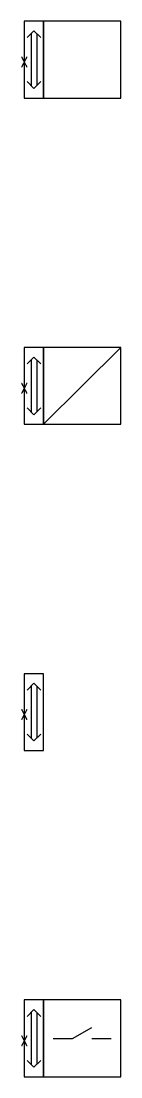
# Model space of a CAD drawing. Header units: metres. Extents: x -162 to 83385, y -62392 to -1971.
# Drawn here: x 76477 to 76787, y -5361 to -2068 of the extents above; entities that cross this region are included whole.
import ezdxf
from ezdxf.enums import TextEntityAlignment as Align

# ---------------------------------------------------------------- set-up
doc = ezdxf.new("R2010")
doc.units = ezdxf.units.M
doc.header["$LTSCALE"] = 0.5
for name, color, linetype, lineweight in [('ELIN_Attribut_01_Produkt_ID', 7, 'Continuous', 0), ('ELIN_Attribut_02_Stromkreis', 7, 'Continuous', 0), ('ELIN_Attribut_03_Verteilerbereich', 7, 'Continuous', 0), ('ELIN_Attribut_04_Montagehoehe', 7, 'Continuous', 0), ('ELIN_Attribut_05_Montageart', 7, 'Continuous', 0), ('ELIN_Attribut_06_Tuernummer', 7, 'Continuous', 0), ('ELIN_Attribut_07_Bemerkung', 7, 'Continuous', 0), ('ELIN_Attribut_08_Adresse', 7, 'Continuous', 0), ('ELIN_Attribut_10_AKZ1', 7, 'Continuous', 0), ('ELIN_Attribut_11_AKZ2', 7, 'Continuous', 0), ('ELIN_Attribut_12_Sonstiges1', 7, 'Continuous', 0), ('ELIN_Attribut_13_Sonstiges2', 7, 'Continuous', 0), ('ELIN_Attribut_14_Bauteil', 7, 'Continuous', 0), ('ELIN_Attribut_15_Ebene', 7, 'Continuous', 0), ('ELIN_Attribut_16_Raumnummer', 7, 'Continuous', 0), ('ELIN_Attribut_17_Raumname', 7, 'Continuous', 0), ('ELIN_Attribut_18_Montageabschnitt', 7, 'Continuous', 0), ('ELIN_Attribut_Basispunkt', 2, 'Continuous', 0), ('ELIN_Attribute_GEMOS', 11, 'Continuous', 0), ('ELIN_EIB_WA_KNX', 10, 'Continuous', 0)]:
    doc.layers.add(name, color=color, linetype=linetype, lineweight=lineweight)
doc.layers.get('0').off()
doc.styles.add('ELIN_Attribute', font='isocp.shx', dxfattribs={"width": 0.8})

# ---------------------------------------------------------------- blocks, each defined once
blk = doc.blocks.new('ELIN_EIB_KNX_AKTOR')
at = {"color": 0, "lineweight": 0}
for p, q in [((30, 90), (8.8, 68.8)), ((21, 81), (21, -81)), ((30, 90), (51.2, 68.8)), ((39, 81), (39, -81)), ((8.8, -68.8), (30, -90)), ((51.2, -68.8), (30, -90))]:
    blk.add_line(p, q, dxfattribs=at)
at = {"color": 0}
for points in [[(60, 120), (0, 120), (0, -120), (60, -120)], [(60, -120), (300, -120), (300, 120), (60, 120)]]:
    blk.add_lwpolyline(points, close=True, dxfattribs=at)
at = {"layer": 'ELIN_Attribut_01_Produkt_ID', "style": 'ELIN_Attribute', "width": 0.8, "flags": 8}
blk.add_attdef('01_PRODUKT_ID', (391.5, -14.6, 0), '', height=150, dxfattribs=at)
at = {"layer": 'ELIN_Attribut_02_Stromkreis', "style": 'ELIN_Attribute', "width": 0.8, "flags": 8}
blk.add_attdef('02_STROMKREIS', (391.5, 185.4, 0), '', height=150, dxfattribs=at)
at = {"layer": 'ELIN_Attribut_03_Verteilerbereich', "style": 'ELIN_Attribute', "width": 0.8, "flags": 8}
blk.add_attdef('03_VERTEILERBEREICH', (-247.5, -404.4, 0), '', height=125, dxfattribs=at)
at = {"layer": 'ELIN_Attribut_04_Montagehoehe', "style": 'ELIN_Attribute', "width": 0.8, "flags": 8}
blk.add_attdef('04_MONTAGEHOEHE', text='', height=125, dxfattribs=at).set_placement((-104.9, -14.6, 0), align=Align.RIGHT)
at = {"layer": 'ELIN_Attribut_05_Montageart', "style": 'ELIN_Attribute', "width": 0.8, "flags": 8}
blk.add_attdef('05_MONTAGEART', (391.5, -204.4, 0), '', height=125, dxfattribs=at)
at = {"layer": 'ELIN_Attribut_06_Tuernummer', "style": 'ELIN_Attribute', "width": 0.8, "flags": 8}
blk.add_attdef('06_TUERNUMMER', text='', height=125, dxfattribs=at).set_placement((-104.9, -214.6, 0), align=Align.RIGHT)
at = {"layer": 'ELIN_Attribut_07_Bemerkung', "style": 'ELIN_Attribute', "width": 0.8, "flags": 8}
blk.add_attdef('07_BEMERKUNG', (-247.5, -604.4, 0), '', height=125, dxfattribs=at)
at = {"layer": 'ELIN_Attribut_08_Adresse', "style": 'ELIN_Attribute', "width": 0.8, "flags": 8}
blk.add_attdef('08_ADRESSE', (-247.5, -804.4, 0), '', height=125, dxfattribs=at)
at = {"layer": 'ELIN_Attribut_10_AKZ1', "style": 'ELIN_Attribute', "width": 0.8, "flags": 8}
blk.add_attdef('10_AKZ1', (-247.5, -1204.4, 0), '', height=125, dxfattribs=at)
at = {"layer": 'ELIN_Attribut_11_AKZ2', "style": 'ELIN_Attribute', "width": 0.8, "flags": 8}
blk.add_attdef('11_AKZ2', (-247.5, -1404.4, 0), '', height=125, dxfattribs=at)
at = {"layer": 'ELIN_Attribut_12_Sonstiges1', "style": 'ELIN_Attribute', "width": 0.8, "flags": 8}
blk.add_attdef('12_SONSTIGES1', (-247.5, -1604.4, 0), '', height=125, dxfattribs=at)
at = {"layer": 'ELIN_Attribut_13_Sonstiges2', "style": 'ELIN_Attribute', "width": 0.8, "flags": 8}
blk.add_attdef('13_SONSTIGES2', (-247.5, -1804.4, 0), '', height=125, dxfattribs=at)
at = {"layer": 'ELIN_Attribut_14_Bauteil', "style": 'ELIN_Attribute', "width": 0.8, "flags": 8}
blk.add_attdef('14_BAUTEIL', (-247.5, -2004.4, 0), '', height=125, dxfattribs=at)
at = {"layer": 'ELIN_Attribut_15_Ebene', "style": 'ELIN_Attribute', "width": 0.8, "flags": 8}
blk.add_attdef('15_EBENE', (-247.5, -2204.4, 0), '', height=125, dxfattribs=at)
at = {"layer": 'ELIN_Attribut_16_Raumnummer', "style": 'ELIN_Attribute', "width": 0.8, "flags": 8}
blk.add_attdef('16_RAUMNUMMER', (-247.5, -2404.4, 0), '', height=125, dxfattribs=at)
at = {"layer": 'ELIN_Attribut_17_Raumname', "style": 'ELIN_Attribute', "width": 0.8, "flags": 8}
blk.add_attdef('17_RAUMNAME', (-247.5, -2604.4, 0), '', height=125, dxfattribs=at)
at = {"layer": 'ELIN_Attribut_18_Montageabschnitt', "style": 'ELIN_Attribute', "width": 0.8, "flags": 8}
blk.add_attdef('18_MONTAGEABSCHNITT', (-247.5, -2804.4, 0), '', height=125, dxfattribs=at)
at = {"layer": 'ELIN_Attribut_Basispunkt', "style": 'ELIN_Attribute', "width": 0.8, "flags": 8}
blk.add_attdef('Basispunkt', text='', height=50, dxfattribs=at).set_placement((0, 0), align=Align.MIDDLE)
at = {"layer": 'ELIN_Attribute_GEMOS', "style": 'ELIN_Attribute', "width": 0.6, "flags": 8}
for tag, p in [('G01_PRO02ID', (1620.5, 183.6)), ('G02_BEZEICHNUNG', (1620.5, -14.6, 0)), ('G03_DESCRIPTION', (1620.5, -204.4, 0)), ('G04_GEMOS-SYMBOL', (1623.8, -404.4, 0)), ('G05_GEMOS-TYP', (1623.8, -604.4, 0)), ('G06_ORTSKENNUNG', (1620.5, -804.4, 0)), ('G08_FREI1', (1620.5, -1004.4, 0)), ('G08_FREI2', (1620.5, -1204.4, 0))]:
    blk.add_attdef(tag, p, '', height=125, dxfattribs=at)
blk = doc.blocks.new('ELIN_EIB_KNX_ANSCHLUSS')
at = {"color": 0, "lineweight": 0}
for p, q in [((30, 90), (8.8, 68.8)), ((21, 81), (21, -81)), ((30, 90), (51.2, 68.8)), ((39, 81), (39, -81)), ((8.8, -68.8), (30, -90)), ((51.2, -68.8), (30, -90))]:
    blk.add_line(p, q, dxfattribs=at)
at = {"color": 0}
blk.add_lwpolyline([(60, 120), (0, 120), (0, -120), (60, -120)], close=True, dxfattribs=at)
at = {"layer": 'ELIN_Attribut_01_Produkt_ID', "style": 'ELIN_Attribute', "width": 0.8, "flags": 8}
blk.add_attdef('01_PRODUKT_ID', (168.4, -14.6, 0), '', height=150, dxfattribs=at)
at = {"layer": 'ELIN_Attribut_02_Stromkreis', "style": 'ELIN_Attribute', "width": 0.8, "flags": 8}
blk.add_attdef('02_STROMKREIS', (168.4, 185.4, 0), '', height=150, dxfattribs=at)
at = {"layer": 'ELIN_Attribut_03_Verteilerbereich', "style": 'ELIN_Attribute', "width": 0.8, "flags": 8}
blk.add_attdef('03_VERTEILERBEREICH', (-247.5, -404.4, 0), '', height=125, dxfattribs=at)
at = {"layer": 'ELIN_Attribut_04_Montagehoehe', "style": 'ELIN_Attribute', "width": 0.8, "flags": 8}
blk.add_attdef('04_MONTAGEHOEHE', text='', height=125, dxfattribs=at).set_placement((-104.9, -14.6, 0), align=Align.RIGHT)
at = {"layer": 'ELIN_Attribut_05_Montageart', "style": 'ELIN_Attribute', "width": 0.8, "flags": 8}
blk.add_attdef('05_MONTAGEART', (168.4, -204.4, 0), '', height=125, dxfattribs=at)
at = {"layer": 'ELIN_Attribut_06_Tuernummer', "style": 'ELIN_Attribute', "width": 0.8, "flags": 8}
blk.add_attdef('06_TUERNUMMER', text='', height=125, dxfattribs=at).set_placement((-104.9, -214.6, 0), align=Align.RIGHT)
at = {"layer": 'ELIN_Attribut_07_Bemerkung', "style": 'ELIN_Attribute', "width": 0.8, "flags": 8}
blk.add_attdef('07_BEMERKUNG', (-247.5, -604.4, 0), '', height=125, dxfattribs=at)
at = {"layer": 'ELIN_Attribut_08_Adresse', "style": 'ELIN_Attribute', "width": 0.8, "flags": 8}
blk.add_attdef('08_ADRESSE', (-247.5, -804.4, 0), '', height=125, dxfattribs=at)
at = {"layer": 'ELIN_Attribut_10_AKZ1', "style": 'ELIN_Attribute', "width": 0.8, "flags": 8}
blk.add_attdef('10_AKZ1', (-247.5, -1204.4, 0), '', height=125, dxfattribs=at)
at = {"layer": 'ELIN_Attribut_11_AKZ2', "style": 'ELIN_Attribute', "width": 0.8, "flags": 8}
blk.add_attdef('11_AKZ2', (-247.5, -1404.4, 0), '', height=125, dxfattribs=at)
at = {"layer": 'ELIN_Attribut_12_Sonstiges1', "style": 'ELIN_Attribute', "width": 0.8, "flags": 8}
blk.add_attdef('12_SONSTIGES1', (-247.5, -1604.4, 0), '', height=125, dxfattribs=at)
at = {"layer": 'ELIN_Attribut_13_Sonstiges2', "style": 'ELIN_Attribute', "width": 0.8, "flags": 8}
blk.add_attdef('13_SONSTIGES2', (-247.5, -1804.4, 0), '', height=125, dxfattribs=at)
at = {"layer": 'ELIN_Attribut_14_Bauteil', "style": 'ELIN_Attribute', "width": 0.8, "flags": 8}
blk.add_attdef('14_BAUTEIL', (-247.5, -2004.4, 0), '', height=125, dxfattribs=at)
at = {"layer": 'ELIN_Attribut_15_Ebene', "style": 'ELIN_Attribute', "width": 0.8, "flags": 8}
blk.add_attdef('15_EBENE', (-247.5, -2204.4, 0), '', height=125, dxfattribs=at)
at = {"layer": 'ELIN_Attribut_16_Raumnummer', "style": 'ELIN_Attribute', "width": 0.8, "flags": 8}
blk.add_attdef('16_RAUMNUMMER', (-247.5, -2404.4, 0), '', height=125, dxfattribs=at)
at = {"layer": 'ELIN_Attribut_17_Raumname', "style": 'ELIN_Attribute', "width": 0.8, "flags": 8}
blk.add_attdef('17_RAUMNAME', (-247.5, -2604.4, 0), '', height=125, dxfattribs=at)
at = {"layer": 'ELIN_Attribut_18_Montageabschnitt', "style": 'ELIN_Attribute', "width": 0.8, "flags": 8}
blk.add_attdef('18_MONTAGEABSCHNITT', (-247.5, -2804.4, 0), '', height=125, dxfattribs=at)
at = {"layer": 'ELIN_Attribut_Basispunkt', "style": 'ELIN_Attribute', "width": 0.8, "flags": 8}
blk.add_attdef('Basispunkt', text='', height=50, dxfattribs=at).set_placement((0, 0), align=Align.MIDDLE)
at = {"layer": 'ELIN_Attribute_GEMOS', "style": 'ELIN_Attribute', "width": 0.6, "flags": 8}
for tag, p in [('G01_PRO02ID', (1620.5, 183.6)), ('G02_BEZEICHNUNG', (1620.5, -14.6, 0)), ('G03_DESCRIPTION', (1620.5, -204.4, 0)), ('G04_GEMOS-SYMBOL', (1623.8, -404.4, 0)), ('G05_GEMOS-TYP', (1623.8, -604.4, 0)), ('G06_ORTSKENNUNG', (1620.5, -804.4, 0)), ('G08_FREI1', (1620.5, -1004.4, 0)), ('G08_FREI2', (1620.5, -1204.4, 0))]:
    blk.add_attdef(tag, p, '', height=125, dxfattribs=at)
blk = doc.blocks.new('ELIN_EIB_KNX_SCHALTAKTOR')
at = {"color": 0}
for p, q in [((30, 90), (8.8, 68.8)), ((21, 81), (21, -81)), ((30, 90), (51.2, 68.8)), ((39, 81), (39, -81)), ((150, 0), (210, 34.6)), ((90, 0), (150, 0)), ((210, 0), (270, 0)), ((8.8, -68.8), (30, -90)), ((51.2, -68.8), (30, -90))]:
    blk.add_line(p, q, dxfattribs=at)
for points in [[(60, 120), (0, 120), (0, -120), (60, -120)], [(60, -120), (300, -120), (300, 120), (60, 120)]]:
    blk.add_lwpolyline(points, close=True, dxfattribs=at)
at = {"layer": 'ELIN_Attribut_01_Produkt_ID', "style": 'ELIN_Attribute', "width": 0.8, "flags": 8}
blk.add_attdef('01_PRODUKT_ID', (382, -14.6, 0), '', height=150, dxfattribs=at)
at = {"layer": 'ELIN_Attribut_02_Stromkreis', "style": 'ELIN_Attribute', "width": 0.8, "flags": 8}
blk.add_attdef('02_STROMKREIS', (382, 185.4, 0), '', height=150, dxfattribs=at)
at = {"layer": 'ELIN_Attribut_03_Verteilerbereich', "style": 'ELIN_Attribute', "width": 0.8, "flags": 8}
blk.add_attdef('03_VERTEILERBEREICH', (-247.5, -404.4, 0), '', height=125, dxfattribs=at)
at = {"layer": 'ELIN_Attribut_04_Montagehoehe', "style": 'ELIN_Attribute', "width": 0.8, "flags": 8}
blk.add_attdef('04_MONTAGEHOEHE', text='', height=125, dxfattribs=at).set_placement((-104.9, -14.6, 0), align=Align.RIGHT)
at = {"layer": 'ELIN_Attribut_05_Montageart', "style": 'ELIN_Attribute', "width": 0.8, "flags": 8}
blk.add_attdef('05_MONTAGEART', (382, -204.4, 0), '', height=125, dxfattribs=at)
at = {"layer": 'ELIN_Attribut_06_Tuernummer', "style": 'ELIN_Attribute', "width": 0.8, "flags": 8}
blk.add_attdef('06_TUERNUMMER', text='', height=125, dxfattribs=at).set_placement((-104.9, -214.6, 0), align=Align.RIGHT)
at = {"layer": 'ELIN_Attribut_07_Bemerkung', "style": 'ELIN_Attribute', "width": 0.8, "flags": 8}
blk.add_attdef('07_BEMERKUNG', (-247.5, -604.4, 0), '', height=125, dxfattribs=at)
at = {"layer": 'ELIN_Attribut_08_Adresse', "style": 'ELIN_Attribute', "width": 0.8, "flags": 8}
blk.add_attdef('08_ADRESSE', (-247.5, -804.4, 0), '', height=125, dxfattribs=at)
at = {"layer": 'ELIN_Attribut_10_AKZ1', "style": 'ELIN_Attribute', "width": 0.8, "flags": 8}
blk.add_attdef('10_AKZ1', (-247.5, -1204.4, 0), '', height=125, dxfattribs=at)
at = {"layer": 'ELIN_Attribut_11_AKZ2', "style": 'ELIN_Attribute', "width": 0.8, "flags": 8}
blk.add_attdef('11_AKZ2', (-247.5, -1404.4, 0), '', height=125, dxfattribs=at)
at = {"layer": 'ELIN_Attribut_12_Sonstiges1', "style": 'ELIN_Attribute', "width": 0.8, "flags": 8}
blk.add_attdef('12_SONSTIGES1', (-247.5, -1604.4, 0), '', height=125, dxfattribs=at)
at = {"layer": 'ELIN_Attribut_13_Sonstiges2', "style": 'ELIN_Attribute', "width": 0.8, "flags": 8}
blk.add_attdef('13_SONSTIGES2', (-247.5, -1804.4, 0), '', height=125, dxfattribs=at)
at = {"layer": 'ELIN_Attribut_14_Bauteil', "style": 'ELIN_Attribute', "width": 0.8, "flags": 8}
blk.add_attdef('14_BAUTEIL', (-247.5, -2004.4, 0), '', height=125, dxfattribs=at)
at = {"layer": 'ELIN_Attribut_15_Ebene', "style": 'ELIN_Attribute', "width": 0.8, "flags": 8}
blk.add_attdef('15_EBENE', (-247.5, -2204.4, 0), '', height=125, dxfattribs=at)
at = {"layer": 'ELIN_Attribut_16_Raumnummer', "style": 'ELIN_Attribute', "width": 0.8, "flags": 8}
blk.add_attdef('16_RAUMNUMMER', (-247.5, -2404.4, 0), '', height=125, dxfattribs=at)
at = {"layer": 'ELIN_Attribut_17_Raumname', "style": 'ELIN_Attribute', "width": 0.8, "flags": 8}
blk.add_attdef('17_RAUMNAME', (-247.5, -2604.4, 0), '', height=125, dxfattribs=at)
at = {"layer": 'ELIN_Attribut_18_Montageabschnitt', "style": 'ELIN_Attribute', "width": 0.8, "flags": 8}
blk.add_attdef('18_MONTAGEABSCHNITT', (-247.5, -2804.4, 0), '', height=125, dxfattribs=at)
at = {"layer": 'ELIN_Attribut_Basispunkt', "style": 'ELIN_Attribute', "width": 0.8, "flags": 8}
blk.add_attdef('Basispunkt', text='', height=50, dxfattribs=at).set_placement((0, 0), align=Align.MIDDLE)
at = {"layer": 'ELIN_Attribute_GEMOS', "style": 'ELIN_Attribute', "width": 0.6, "flags": 8}
for tag, p in [('G01_PRO02ID', (1620.5, 183.6)), ('G02_BEZEICHNUNG', (1620.5, -14.6, 0)), ('G03_DESCRIPTION', (1620.5, -204.4, 0)), ('G04_GEMOS-SYMBOL', (1623.8, -404.4, 0)), ('G05_GEMOS-TYP', (1623.8, -604.4, 0)), ('G06_ORTSKENNUNG', (1620.5, -804.4, 0)), ('G08_FREI1', (1620.5, -1004.4, 0)), ('G08_FREI2', (1620.5, -1204.4, 0))]:
    blk.add_attdef(tag, p, '', height=125, dxfattribs=at)
blk = doc.blocks.new('ELIN_EIB_KNX_SENSOR')
at = {"color": 0, "lineweight": 0}
for p, q in [((60, -120), (300, 120)), ((30, 90), (8.8, 68.8)), ((21, 81), (21, -81)), ((30, 90), (51.2, 68.8)), ((39, 81), (39, -81)), ((8.8, -68.8), (30, -90)), ((51.2, -68.8), (30, -90))]:
    blk.add_line(p, q, dxfattribs=at)
at = {"color": 0}
for points in [[(60, 120), (0, 120), (0, -120), (60, -120)], [(60, -120), (300, -120), (300, 120), (60, 120)]]:
    blk.add_lwpolyline(points, close=True, dxfattribs=at)
at = {"layer": 'ELIN_Attribut_01_Produkt_ID', "style": 'ELIN_Attribute', "width": 0.8, "flags": 8}
blk.add_attdef('01_PRODUKT_ID', (390.5, -14.6, 0), '', height=150, dxfattribs=at)
at = {"layer": 'ELIN_Attribut_02_Stromkreis', "style": 'ELIN_Attribute', "width": 0.8, "flags": 8}
blk.add_attdef('02_STROMKREIS', (390.5, 185.4, 0), '', height=150, dxfattribs=at)
at = {"layer": 'ELIN_Attribut_03_Verteilerbereich', "style": 'ELIN_Attribute', "width": 0.8, "flags": 8}
blk.add_attdef('03_VERTEILERBEREICH', (-247.5, -404.4, 0), '', height=125, dxfattribs=at)
at = {"layer": 'ELIN_Attribut_04_Montagehoehe', "style": 'ELIN_Attribute', "width": 0.8, "flags": 8}
blk.add_attdef('04_MONTAGEHOEHE', text='', height=125, dxfattribs=at).set_placement((-104.9, -14.6, 0), align=Align.RIGHT)
at = {"layer": 'ELIN_Attribut_05_Montageart', "style": 'ELIN_Attribute', "width": 0.8, "flags": 8}
blk.add_attdef('05_MONTAGEART', (390.5, -204.4, 0), '', height=125, dxfattribs=at)
at = {"layer": 'ELIN_Attribut_06_Tuernummer', "style": 'ELIN_Attribute', "width": 0.8, "flags": 8}
blk.add_attdef('06_TUERNUMMER', text='', height=125, dxfattribs=at).set_placement((-104.9, -214.6, 0), align=Align.RIGHT)
at = {"layer": 'ELIN_Attribut_07_Bemerkung', "style": 'ELIN_Attribute', "width": 0.8, "flags": 8}
blk.add_attdef('07_BEMERKUNG', (-247.5, -604.4, 0), '', height=125, dxfattribs=at)
at = {"layer": 'ELIN_Attribut_08_Adresse', "style": 'ELIN_Attribute', "width": 0.8, "flags": 8}
blk.add_attdef('08_ADRESSE', (-247.5, -804.4, 0), '', height=125, dxfattribs=at)
at = {"layer": 'ELIN_Attribut_10_AKZ1', "style": 'ELIN_Attribute', "width": 0.8, "flags": 8}
blk.add_attdef('10_AKZ1', (-247.5, -1204.4, 0), '', height=125, dxfattribs=at)
at = {"layer": 'ELIN_Attribut_11_AKZ2', "style": 'ELIN_Attribute', "width": 0.8, "flags": 8}
blk.add_attdef('11_AKZ2', (-247.5, -1404.4, 0), '', height=125, dxfattribs=at)
at = {"layer": 'ELIN_Attribut_12_Sonstiges1', "style": 'ELIN_Attribute', "width": 0.8, "flags": 8}
blk.add_attdef('12_SONSTIGES1', (-247.5, -1604.4, 0), '', height=125, dxfattribs=at)
at = {"layer": 'ELIN_Attribut_13_Sonstiges2', "style": 'ELIN_Attribute', "width": 0.8, "flags": 8}
blk.add_attdef('13_SONSTIGES2', (-247.5, -1804.4, 0), '', height=125, dxfattribs=at)
at = {"layer": 'ELIN_Attribut_14_Bauteil', "style": 'ELIN_Attribute', "width": 0.8, "flags": 8}
blk.add_attdef('14_BAUTEIL', (-247.5, -2004.4, 0), '', height=125, dxfattribs=at)
at = {"layer": 'ELIN_Attribut_15_Ebene', "style": 'ELIN_Attribute', "width": 0.8, "flags": 8}
blk.add_attdef('15_EBENE', (-247.5, -2204.4, 0), '', height=125, dxfattribs=at)
at = {"layer": 'ELIN_Attribut_16_Raumnummer', "style": 'ELIN_Attribute', "width": 0.8, "flags": 8}
blk.add_attdef('16_RAUMNUMMER', (-247.5, -2404.4, 0), '', height=125, dxfattribs=at)
at = {"layer": 'ELIN_Attribut_17_Raumname', "style": 'ELIN_Attribute', "width": 0.8, "flags": 8}
blk.add_attdef('17_RAUMNAME', (-247.5, -2604.4, 0), '', height=125, dxfattribs=at)
at = {"layer": 'ELIN_Attribut_18_Montageabschnitt', "style": 'ELIN_Attribute', "width": 0.8, "flags": 8}
blk.add_attdef('18_MONTAGEABSCHNITT', (-247.5, -2804.4, 0), '', height=125, dxfattribs=at)
at = {"layer": 'ELIN_Attribut_Basispunkt', "style": 'ELIN_Attribute', "width": 0.8, "flags": 8}
blk.add_attdef('Basispunkt', text='', height=50, dxfattribs=at).set_placement((0, 0), align=Align.MIDDLE)
at = {"layer": 'ELIN_Attribute_GEMOS', "style": 'ELIN_Attribute', "width": 0.6, "flags": 8}
for tag, p in [('G01_PRO02ID', (1620.5, 183.6)), ('G02_BEZEICHNUNG', (1620.5, -14.6, 0)), ('G03_DESCRIPTION', (1620.5, -204.4, 0)), ('G04_GEMOS-SYMBOL', (1623.8, -404.4, 0)), ('G05_GEMOS-TYP', (1623.8, -604.4, 0)), ('G06_ORTSKENNUNG', (1620.5, -804.4, 0)), ('G08_FREI1', (1620.5, -1004.4, 0)), ('G08_FREI2', (1620.5, -1204.4, 0))]:
    blk.add_attdef(tag, p, '', height=125, dxfattribs=at)

msp = doc.modelspace()

# ---------------------------------------------------------------- block references
at = {"layer": 'ELIN_EIB_WA_KNX', "lineweight": 0}
ref = msp.add_blockref('ELIN_EIB_KNX_AKTOR', (76486.8, -2187.8), dxfattribs=at)
ref.add_attrib('Basispunkt', 'x', dxfattribs={"layer": 'ELIN_Attribut_Basispunkt', "height": 50, "style": 'ELIN_Attribute', "width": 0.8}).set_placement((76486.8, -2187.8), align=Align.MIDDLE)
ref = msp.add_blockref('ELIN_EIB_KNX_SENSOR', (76486.8, -3205.7), dxfattribs=at)
ref.add_attrib('Basispunkt', 'x', dxfattribs={"layer": 'ELIN_Attribut_Basispunkt', "height": 50, "style": 'ELIN_Attribute', "width": 0.8}).set_placement((76486.8, -3205.7), align=Align.MIDDLE)
ref = msp.add_blockref('ELIN_EIB_KNX_ANSCHLUSS', (76486.8, -4223.6), dxfattribs=at)
ref.add_attrib('Basispunkt', 'x', dxfattribs={"layer": 'ELIN_Attribut_Basispunkt', "height": 50, "style": 'ELIN_Attribute', "width": 0.8}).set_placement((76486.8, -4223.6), align=Align.MIDDLE)
ref = msp.add_blockref('ELIN_EIB_KNX_SCHALTAKTOR', (76486.8, -5241.5), dxfattribs=at)
ref.add_attrib('Basispunkt', 'x', dxfattribs={"layer": 'ELIN_Attribut_Basispunkt', "height": 50, "style": 'ELIN_Attribute', "width": 0.8}).set_placement((76486.8, -5241.5), align=Align.MIDDLE)

doc.saveas('drawing.dxf')
